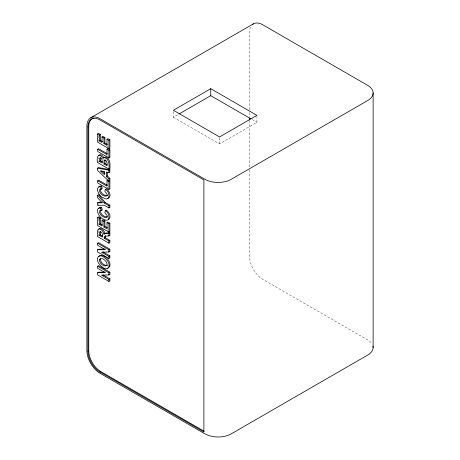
<?xml version="1.0" encoding="UTF-8"?>
<svg xmlns="http://www.w3.org/2000/svg" width="460" height="460" viewBox="0 0 460 460"><rect width="100%" height="100%" fill="white"/><g stroke="black" fill="none" stroke-linecap="round" stroke-linejoin="round"><path stroke-width="0.34" stroke-dasharray="2.3 1.72" d="M98.624 230.425L98.572 236.066M173.38 111.665L173.38 117.248L178.279 114.419M97.606 162.558L98.572 162L98.572 157.619M173.38 117.248L219.57 143.917L256.939 122.337L256.939 116.759M252.011 119.496L256.939 122.337M106.904 146.389L108.094 147.079M106.335 155.365L108.106 156.388M106.927 187.197L108.106 187.881M106.904 229.816L108.094 230.506M103.028 159.298L103.057 160.385M249.59 109.71L249.59 32.332A18.555 10.712 60 0 1 250.591 27.111M249.59 112.579L249.59 117.593M249.59 120.457L249.59 167.026M249.59 169.895L249.59 256.582A18.555 10.712 60 0 0 262.712 279.312L367.69 339.923A18.555 10.712 0 0 1 371.709 343.396M219.57 137.638L219.57 143.917M98.572 135.481L98.572 141.582M98.572 203.561L98.572 204.861M98.572 218.908L98.572 225.009"/><path stroke-width="0.69" d="M100.493 157.728L100.452 160.873L102.545 162.081M100.521 231.633L100.487 234.956L102.781 236.279M105.11 159.81L104.949 163.467L107.37 164.864M105.288 236.164L105.156 237.653L109.877 240.379L109.877 242.592L108.911 243.15L97.606 236.624L97.681 230.489L98.337 229.109C101.183 228.534 103.609 231.564 103.92 234.197L105.834 233.001L109.877 232.731L109.877 235.382L108.911 235.94C107.289 236.273 103.523 235.365 104.19 238.211L108.911 240.936L109.877 240.379M100.573 258.359C99.498 262.039 104.104 266.104 107.559 265.357M107.692 198.363C112.361 197.236 109.238 190.63 106.421 188.864L105.455 189.422L104.754 191.17L107.007 194.08A2.754 1.587 60 0 1 106.927 195.937C103.828 197.248 98.865 193.24 99.492 189.698L99.872 189.238L101.263 189.227L102.229 188.669L101.689 186.162L100.01 185.966L98.687 187.001M108.531 219.518C111.964 217.189 109.02 212.06 106.421 210.157L105.455 210.714L104.754 212.457L107.007 215.366A2.754 1.587 60 0 1 106.927 217.223C103.828 218.534 98.865 214.527 99.492 210.985L99.872 210.525L101.263 210.513L102.229 209.955L101.689 207.448L100.01 207.253L98.687 208.288M98.768 256.392C104.155 251.844 114.73 264.868 107.692 268.22M98.86 155.233C100.631 153.352 103.264 156.187 103.868 157.952L104.897 157.004C110.273 157.665 110.36 164.433 109.877 168.527L108.911 169.084L97.606 162.558C95.927 156.342 99.297 151.76 102.902 158.51L103.931 157.561C109.302 158.223 109.394 164.99 108.911 169.084M100.838 188.68L100.458 189.14C99.9 192.757 104.357 196.029 107.605 195.672M100.838 209.967L100.458 210.427C99.9 214.044 104.357 217.315 107.605 216.959M98.877 229.028L99.302 228.551C102.149 227.976 104.575 231.006 104.891 233.64M103.92 234.197L104.868 233.559L108.911 233.289L109.877 232.731M90.718 117.783L253.431 23.839M87.952 126.897A17.031 9.832 60 0 1 99.998 119.945L203.895 179.929L203.895 431.997L99.998 372.008A17.031 9.832 60 0 1 87.952 351.147L87.952 126.897L88.74 126.442A17.031 9.832 60 0 1 93.455 118.128M97.606 134.004L99.521 135.108L99.521 141.03L102.028 142.474L102.028 136.971L103.931 138.069L103.931 143.577L107.007 145.354L107.007 139.225L107.973 138.667L109.877 139.765L109.877 148.108L108.911 148.666L97.606 142.14L97.606 134.004L98.572 133.446L100.487 134.55L100.487 140.472L102.488 141.628M99.521 135.108L100.487 134.55M102.028 136.971L102.994 136.413L104.897 137.511L104.897 143.02L107.358 144.44M103.931 138.069L104.897 137.511M99.521 141.03L100.487 140.472M107.007 139.225L108.911 140.323L109.877 139.765M103.931 143.577L104.897 143.02M97.698 149.281L107.007 154.652L107.007 149.143L107.973 148.586L109.877 149.69L109.877 157.406L108.911 157.964L97.698 151.495L97.698 149.281L98.664 148.724L107.352 153.738M210.749 88.699L173.38 110.273L219.57 136.942L256.939 115.368L210.749 88.699L210.749 95.674L250.78 118.784M107.007 149.143L108.911 150.248L109.877 149.69M178.894 114.063L210.749 95.674M99.486 161.431L102.103 162.938C102.2 161.109 102.453 157.901 99.923 157.682L99.527 158.286L99.486 161.431L100.452 160.873M103.983 164.024L107.007 165.772C107.117 163.743 107.404 160.344 104.662 159.971L104.023 161.011L103.983 164.024L104.949 163.467M108.911 181.274L97.606 170.476L97.606 168.136L98.572 167.572L109.877 169.711L109.877 172.12L108.911 172.678L106.346 172.149L106.346 176.536L108.911 178.923L108.911 181.274L109.877 180.717L109.877 178.365L107.312 175.979L107.312 172.218M97.606 168.136L108.911 170.269L109.877 169.711M97.698 180.774L107.007 186.145L107.007 180.636L108.911 181.74L109.877 181.183L109.877 188.899L108.911 189.457L97.698 182.988L97.698 180.774L98.664 180.216L107.352 185.23M106.346 176.536L107.312 175.979M108.911 178.923L109.877 178.365M107.007 180.636L107.973 180.078M105.455 189.422C110.13 191.814 110.802 202.503 103.362 197.771C99.228 196.897 93.874 186.156 100.723 186.72L101.689 186.162M97.606 202.82L102.08 202.82L97.606 197.708L97.606 195.161L98.572 194.603L105.133 202.423L109.877 205.16L109.877 207.368L108.911 207.926L104.155 205.177L97.606 205.419L97.606 202.82L98.572 202.262L102.407 202.262M97.606 195.161L104.167 202.981L105.133 202.423M105.455 210.714C110.13 213.101 110.802 223.79 103.362 219.058C99.228 218.184 93.874 207.443 100.723 208.006L101.689 207.448M104.167 202.981L108.911 205.718L109.877 205.16M97.606 217.43L99.521 218.54L99.521 224.457L102.028 225.9L102.028 220.397L103.931 221.496L103.931 227.004L107.007 228.781L107.007 222.651L107.973 222.094L109.877 223.192L109.877 231.535L108.911 232.093L97.606 225.567L97.606 217.43L98.572 216.873L100.487 217.982L100.487 223.899L102.488 225.055M99.521 218.54L100.487 217.982M102.028 220.397L102.994 219.84L104.897 220.938L104.897 226.446L107.358 227.867M103.931 221.496L104.897 220.938M99.521 224.457L100.487 223.899M107.007 222.651L108.911 223.75L109.877 223.192M103.931 227.004L104.897 226.446M99.521 235.514L102.39 237.17C102.517 235.204 102.706 231.828 100.004 231.616L99.555 232.191L99.521 235.514L100.487 234.956M104.19 238.211L105.156 237.653M97.606 249.78L105.156 249.648L97.606 245.289L97.606 243.231L98.572 242.673L109.877 249.199L109.877 251.424L108.911 251.982L101.539 252.149L108.911 256.404L109.877 255.846L109.877 257.905L108.911 258.462L97.606 251.936L97.606 249.78L98.572 249.222L105.438 249.101M97.606 243.231L108.911 249.757L109.877 249.199M97.606 272.763L105.156 272.636L97.606 268.278L97.606 266.219L98.572 265.661L109.877 272.188L109.877 274.407L108.911 274.965L101.539 275.132L108.911 279.387L109.877 278.829L109.877 280.887L108.911 281.445L97.606 274.919L97.606 272.763L98.572 272.205L105.438 272.09M97.606 266.219L108.911 272.745L109.877 272.188M87.952 351.147L88.74 350.692L88.74 126.442M99.998 372.008L100.786 371.553L204.062 431.181M105.466 235.928L105.754 235.767M108.646 235.474L109.877 235.382M108.537 251.453L109.877 251.424M108.537 274.436L109.877 274.407M103.12 251.942L109.877 255.846M103.12 274.93L109.877 278.829M101.735 170.781L104.88 173.708M100.723 186.72L101.263 189.227M100.723 208.006L101.263 210.513M373.123 92.943L373.123 347.495M249.59 118.306L249.59 119.744M108.911 140.323L108.911 148.666M108.911 150.248L108.911 157.964M108.911 170.269L108.911 172.678M108.911 181.74L108.911 189.457M108.911 205.718L108.911 207.926M108.911 223.75L108.911 232.093M108.911 233.289L108.911 235.94M108.911 240.936L108.911 243.15M108.911 249.757L108.911 251.982M108.911 256.404L108.911 258.462M108.911 272.745L108.911 274.965M108.911 279.387L108.911 281.445M252.304 24.673A18.555 10.712 60 0 1 262.712 24.759L367.69 85.364A18.555 10.712 0 0 1 367.69 100.516L231.219 179.308A18.555 10.712 0 0 1 204.976 179.308L99.998 118.697A18.555 10.712 60 0 0 86.877 126.276L86.877 350.526A18.555 10.712 60 0 0 99.998 373.255L204.976 433.86A18.555 10.712 0 0 0 231.219 433.86L367.69 355.074A18.555 10.712 0 0 0 372.962 346.098M100.786 371.553A17.031 9.832 60 0 1 88.74 350.692M109.106 265.627C107.738 273.827 96.537 263.781 97.416 258.911C98.837 250.723 109.998 260.826 109.106 265.627M99.423 259.394C98.785 262.844 104.501 268.105 107.094 265.104C107.698 261.7 101.948 256.392 99.423 259.394M104.437 171.764L100.245 170.85L104.437 174.754L104.437 171.764"/></g></svg>
